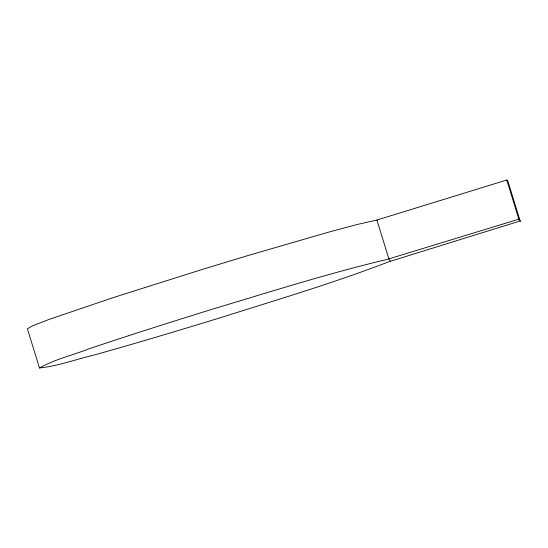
<?xml version="1.0" encoding="UTF-8"?>
<svg xmlns="http://www.w3.org/2000/svg" width="548" height="548" viewBox="0 0 548 548"><rect width="100%" height="100%" fill="white"/><g stroke="black" fill="none" stroke-linecap="round" stroke-linejoin="round"><path stroke-width="0.82" d="M39.449 367.982C54.91 359.228 72.61 355.268 89.077 348.795C130.376 334.876 171.935 321.724 213.569 308.825C271.267 291.522 328.759 273.253 387.402 259.348L518.84 219.173L506.79 180.018L376.921 220.036L356.83 224.57L327.951 232.331L247.552 255.676L201.52 269.671L113.251 297.605L49.519 319.258L32.592 325.8L27.4 328.827L39.449 367.982C57.985 366.064 75.679 359.399 93.749 355.138C136.068 343.288 178.169 330.677 220.18 317.799C276.733 299.872 333.711 282.987 389.107 261.67L520.162 220.967L508.112 181.813L506.79 180.018M518.394 218.577L520.6 221.57M390.292 260.985L388.97 259.19L376.921 220.036"/></g></svg>
